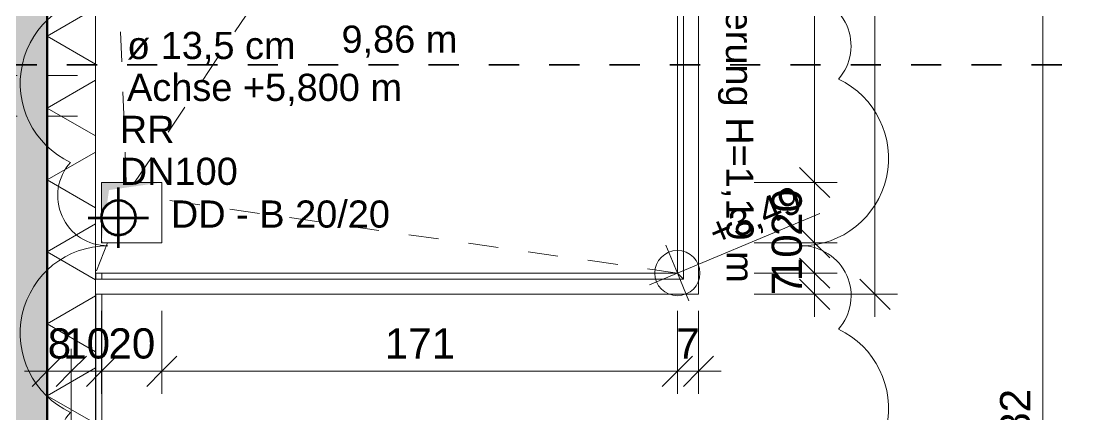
# Model space of a CAD drawing. Header units: metres. Extents: x -67.4 to -27.2, y 43.9 to 89.6.
# Drawn here: x -37.595 to -34.094, y 59.069 to 60.373 of the extents above; entities that cross this region are included whole.
import ezdxf

# ---------------------------------------------------------------- set-up
doc = ezdxf.new("R2010")
doc.units = ezdxf.units.M
for name, pattern in [('Strich Punkt Mittel', [0.015875, 0.00635, -0.004763, 0, -0.004763]), ('Verdeckt', [0.003, 0.002, -0.001]), ('Verdeckt Unten', [0.005, 0.003, -0.002])]:
    doc.linetypes.add(name, pattern=pattern)
for name, color, linetype, lineweight in [('A-DETL-GENF_', 92, 'Continuous', 13), ('A-DETL-MBND', 5, 'Continuous', 5), ('A-FLOR-HRAL', 11, 'Continuous', 5), ('A_2D', 7, 'Continuous', 13), ('A_Bemassung-50_', 4, 'Continuous', 9), ('A_Bemassung_', 4, 'Continuous', 9), ('A_Beschriftung_', 7, 'Continuous', 9), ('A_Decken', 8, 'Continuous', 13), ('A_Durchbruch', 7, 'Verdeckt', 5), ('A_Gelaender', 7, 'Continuous', 13), ('A_Raeume', 7, 'Continuous', 13), ('A_Raeume_', 7, 'Continuous', 5), ('A_Raeume_Beschriftung_', 7, 'Continuous', 9), ('A_Raster_', 1, 'Continuous', 9), ('A_Waende', 7, 'Continuous', 13), ('G-ANNO-DIMS_', 111, 'Continuous', 9), ('G-ANNO-REVC_', 71, 'Continuous', 9), ('P-PIPE', 3, 'Continuous', 5), ('P-PIPE-CNTR', 3, 'Continuous', 5), ('P-PIPE-IDEN_', 2, 'Continuous', 9), ('Text', 130, 'Continuous', 9)]:
    doc.layers.add(name, color=color, linetype=linetype, lineweight=lineweight)
doc.styles.add('Arial_2', font='arial.ttf', dxfattribs={"height": 0.09})
doc.styles.add('Arial_5', font='arial.ttf', dxfattribs={"height": 0.1})
doc.dimstyles.new('WGA-Bemaßung', dxfattribs={"dimscale": 0.3048, "dimtxt": 0.102026, "dimasz": 0.328084, "dimexe": 0.246063, "dimexo": 0.0625, "dimgap": 0.04101, "dimtad": 1, "dimdec": 1, "dimlfac": 100, "dimrnd": 0.5, "dimdsep": 46, "dimtxsty": 'Arial_5', "dimblk1": 'OBLIQUE', "dimblk2": 'OBLIQUE', "dimsah": 1, "dimcen": 0.09, "dimdle": 0.246063, "dimazin": 2, "dimtfac": 1, "dimtdec": 4, "dimtix": 1, "dimtmove": 0, "dimatfit": 3, "dimfxl": 0.656168, "dimfxlon": 1, "dimtvp": 1, "dimtolj": 1, "dimtzin": 0, "dimarcsym": 2})
doc.dimstyles.new('WGA-Bemaßung_4', dxfattribs={"dimscale": 0.3048, "dimtxt": 0.102026, "dimasz": 0.328084, "dimexe": 0.246063, "dimexo": 0.0625, "dimgap": 0.04101, "dimtad": 1, "dimdec": 1, "dimlfac": 100, "dimrnd": 0.5, "dimdsep": 46, "dimtxsty": 'Arial_5', "dimblk1": 'OBLIQUE', "dimblk2": 'OBLIQUE', "dimsah": 1, "dimcen": 0.09, "dimdle": 0.246063, "dimazin": 2, "dimtfac": 1, "dimtdec": 4, "dimtix": 1, "dimtmove": 0, "dimatfit": 3, "dimfxl": 0.656168, "dimfxlon": 1, "dimtvp": 1, "dimtolj": 1, "dimtzin": 0, "dimarcsym": 2})
doc.dimstyles.new('WGA-Bemaßung_5', dxfattribs={"dimscale": 0.3048, "dimtxt": 0.102026, "dimasz": 0.328084, "dimexe": 0.246063, "dimexo": 0.0625, "dimgap": 0.04101, "dimtad": 1, "dimdec": 1, "dimlfac": 100, "dimrnd": 0.5, "dimdsep": 46, "dimtxsty": 'Arial_5', "dimblk1": 'OBLIQUE', "dimblk2": 'OBLIQUE', "dimsah": 1, "dimcen": 0.09, "dimdle": 0.246063, "dimazin": 2, "dimtfac": 1, "dimtdec": 4, "dimtix": 1, "dimtmove": 0, "dimatfit": 3, "dimfxl": 0.656168, "dimfxlon": 1, "dimtvp": 1, "dimtolj": 1, "dimtzin": 0, "dimarcsym": 2})

# ---------------------------------------------------------------- blocks, each defined once
blk = doc.blocks.new('Geländer - Geländer-3408907-263_PP_01OG_BT2')
at = {"layer": 'A_Gelaender', "lineweight": 5}
for p, q in [((-8.6157, 71.3533), (-9.7707, 68.5845)), ((-9.7707, 68.5845), (-11.5519, 69.3275)), ((-9.7599, 68.5584), (-9.7707, 68.5845))]:
    blk.add_line(p, q, dxfattribs=at)
blk = doc.blocks.new('Typ des oberen Holms - Oberer Geländerholm_Innen_-3408937-263_PP_01OG_BT2')
at = {"layer": 'A_Gelaender', "lineweight": 5}
for p, q in [((-8.5242, 71.391), (-9.733, 68.493)), ((-9.7599, 68.5584), (-8.5896, 71.3641)), ((-11.5596, 69.309), (-9.7599, 68.5584)), ((-9.733, 68.493), (-11.5789, 69.2629))]:
    blk.add_line(p, q, dxfattribs=at)
blk = doc.blocks.new('Typ des oberen Holms - Oberer Geländerholm_Innen_-V2-263_PP_01OG_BT2')
at = {"layer": 'A_Gelaender', "lineweight": 5}
for p, q in [((-9.733, 68.493), (-8.5242, 71.391)), ((-9.7599, 68.5584), (-8.5896, 71.3641)), ((-11.5596, 69.309), (-9.7599, 68.5584)), ((-11.5789, 69.2629), (-9.733, 68.493))]:
    blk.add_line(p, q, dxfattribs=at)
blk = doc.blocks.new('Allg_Nachströmöffnung1 - DN 135-V95-263_PP_01OG_BT2')
at = {"layer": 'A-DETL-GENF_', "linetype": 'Verdeckt', "lineweight": 5}
for points in [[(0.0575, -0.1), (0.125, 0), (0.0575, 0.1), (0.0575, -0.0281)], [(0.125, 0), (0.1925, -0.1), (0.1925, 0.1)]]:
    blk.add_hatch(color=256, dxfattribs=at).paths.add_polyline_path(points)
at = {"layer": 'A_Durchbruch'}
for p, q in [((0.0575, 0.1), (0.0575, -0.26)), ((0.1925, 0.1), (0.1925, -0.26))]:
    blk.add_line(p, q, dxfattribs=at)
blk = doc.blocks.new('Symbol_Schatten - Bodendurchbruch_Schatten-8269585-263_PP_01OG_BT2')
at = {"layer": 'A-DETL-MBND'}
for p, q in [((0.1, -0.1), (0.1, 0.1)), ((0.1, 0.1), (0.1, -0.1)), ((-0.1, -0.1), (0.1, -0.1)), ((0.1, -0.1), (-0.1, -0.1))]:
    blk.add_line(p, q, dxfattribs=at)
blk = doc.blocks.new('Symbol_Schatten - Bodendurchbruch_Schatten-V118-263_PP_01OG_BT2')
at = {"layer": 'A-DETL-MBND'}
for p, q in [((0.1, -0.014), (0.1, 0.1)), ((0.1, 0.1), (0.1, -0.014))]:
    blk.add_line(p, q, dxfattribs=at)
blk = doc.blocks.new('Symbol_Schatten - Bodendurchbruch_Schatten-V119-263_PP_01OG_BT2')
at = {"layer": 'A-DETL-MBND'}
h = blk.add_hatch(color=256, dxfattribs=at)
h.paths.add_polyline_path([(-0.1, -0.1), (-0.0923, -0.046), (-0.0964, -0.039), (-0.1, -0.0256), (-0.1, -0.0882)])
h.paths.add_polyline_path([(-0.1, -0.0085), (-0.0965, 0.0048), (-0.0891, 0.0177), (-0.0822, 0.0246), (-0.075, 0.075), (0.1, 0.1), (-0.1, 0.1), (-0.1, 0.0177)])
for p, q in [((0.1, 0.1), (-0.1, 0.1)), ((-0.1, 0.1), (-0.1, -0.0085)), ((-0.1, -0.0085), (-0.1, 0.1)), ((-0.1, 0.1), (0.1, 0.1)), ((0.1, -0.1), (0.1, 0.1)), ((0.1, 0.1), (0.1, -0.1)), ((-0.1, -0.0256), (-0.1, -0.1)), ((-0.1, -0.1), (-0.1, -0.0256)), ((-0.1, -0.1), (0.1, -0.1)), ((0.1, -0.1), (-0.1, -0.1))]:
    blk.add_line(p, q, dxfattribs=at)
blk = doc.blocks.new('DIMBLOCK98-263_PP_01OG_BT2')
at = {"layer": 'A_Bemassung-50_', "transparency": 16777216}
for p, q in [((-34.7632, 62.6834), (-34.7633, 59.3934)), ((-34.7632, 62.6084), (-34.9632, 62.6084)), ((-34.7632, 62.6084), (-34.6882, 62.6084)), ((-34.7633, 59.4684), (-34.9633, 59.4684)), ((-34.7633, 59.4684), (-34.6883, 59.4684))]:
    blk.add_line(p, q, dxfattribs=at)
at = {"layer": 'A_Bemassung-50_', "lineweight": 35, "transparency": 16777216}
for p, q in [((-34.7632, 62.6084), (-34.8132, 62.6584)), ((-34.7632, 62.6084), (-34.7132, 62.5584)), ((-34.7633, 59.4684), (-34.8133, 59.5184)), ((-34.7633, 59.4684), (-34.7133, 59.4184))]:
    blk.add_line(p, q, dxfattribs=at)
at = {"layer": 'A_Bemassung-50_', "color": 0, "transparency": 16777216, "insert": (-34.9056, 60.923), "char_height": 0.1, "width": 0.276883, "attachment_point": 1, "rotation": 90, "line_spacing_factor": 0.941778, "style": 'Arial_5'}
blk.add_mtext('314', dxfattribs=at)
blk = doc.blocks.new('_Oblique')
at = {"color": 0, "linetype": 'ByBlock', "lineweight": -2}
blk.add_line((-0.5, -0.5), (0.5, 0.5), dxfattribs=at)
blk = doc.blocks.new('DIMBLOCK643-263_PP_01OG_BT2')
at = {"layer": 'A_Bemassung-50_', "lineweight": 35, "transparency": 16777216}
for p, q in [((-34.2061, 60.446), (-34.2561, 60.496)), ((-34.2061, 60.446), (-34.1561, 60.396)), ((-34.2062, 57.6284), (-34.2562, 57.6784)), ((-34.2062, 57.6284), (-34.1562, 57.5784))]:
    blk.add_line(p, q, dxfattribs=at)
at = {"layer": 'A_Bemassung-50_', "transparency": 16777216}
for p, q in [((-34.2061, 60.446), (-34.4061, 60.446)), ((-34.2061, 60.446), (-34.2062, 57.6284)), ((-34.2061, 60.446), (-34.1311, 60.446)), ((-34.2062, 57.6284), (-34.4062, 57.6284)), ((-34.2062, 57.6284), (-34.1312, 57.6284))]:
    blk.add_line(p, q, dxfattribs=at)
at = {"layer": 'A_Bemassung-50_', "color": 0, "transparency": 16777216, "insert": (-34.3484, 58.9218), "char_height": 0.1, "width": 0.276883, "attachment_point": 1, "rotation": 90, "line_spacing_factor": 0.941778, "style": 'Arial_5'}
blk.add_mtext('282', dxfattribs=at)
blk = doc.blocks.new('DIMBLOCK689-263_PP_01OG_BT2')
at = {"layer": 'A_Bemassung-50_', "lineweight": 35, "transparency": 16777216}
for p, q in [((-34.9634, 59.5384), (-35.0134, 59.5884)), ((-34.9634, 59.5384), (-34.9134, 59.4884)), ((-34.9634, 59.4684), (-35.0134, 59.5184)), ((-34.9634, 59.4684), (-34.9134, 59.4184))]:
    blk.add_line(p, q, dxfattribs=at)
at = {"layer": 'A_Bemassung-50_', "transparency": 16777216}
for p, q in [((-34.9634, 59.5384), (-35.1634, 59.5384)), ((-34.9634, 59.3934), (-34.9634, 59.5384)), ((-34.9634, 59.5384), (-34.8884, 59.5384)), ((-34.9634, 59.4684), (-35.1634, 59.4684)), ((-34.9634, 59.4684), (-34.8884, 59.4684))]:
    blk.add_line(p, q, dxfattribs=at)
at = {"layer": 'A_Bemassung-50_', "color": 0, "transparency": 16777216, "insert": (-35.1057, 59.4649), "char_height": 0.1, "width": 0.092294, "attachment_point": 1, "rotation": 90, "line_spacing_factor": 0.941778, "style": 'Arial_5'}
blk.add_mtext('7', dxfattribs=at)
blk = doc.blocks.new('DIMBLOCK690-263_PP_01OG_BT2')
at = {"layer": 'A_Bemassung-50_', "lineweight": 35, "transparency": 16777216}
for p, q in [((-34.9634, 59.6388), (-35.0134, 59.6888)), ((-34.9634, 59.6388), (-34.9134, 59.5888)), ((-34.9634, 59.5384), (-35.0134, 59.5884)), ((-34.9634, 59.5384), (-34.9134, 59.4884))]:
    blk.add_line(p, q, dxfattribs=at)
at = {"layer": 'A_Bemassung-50_', "transparency": 16777216}
for p, q in [((-34.9634, 59.6388), (-35.1634, 59.6388)), ((-34.9634, 59.5384), (-34.9634, 59.6388)), ((-34.9634, 59.6388), (-34.8884, 59.6388)), ((-34.9634, 59.5384), (-35.1634, 59.5384)), ((-34.9634, 59.5384), (-34.8884, 59.5384))]:
    blk.add_line(p, q, dxfattribs=at)
at = {"layer": 'A_Bemassung-50_', "color": 0, "transparency": 16777216, "insert": (-35.1057, 59.5117), "char_height": 0.1, "width": 0.184588, "attachment_point": 1, "rotation": 90, "line_spacing_factor": 0.941778, "style": 'Arial_5'}
blk.add_mtext('10', dxfattribs=at)
blk = doc.blocks.new('DIMBLOCK691-263_PP_01OG_BT2')
at = {"layer": 'A_Bemassung-50_', "lineweight": 35, "transparency": 16777216}
for p, q in [((-34.9634, 59.8388), (-35.0134, 59.8888)), ((-34.9634, 59.8388), (-34.9134, 59.7888)), ((-34.9634, 59.6388), (-35.0134, 59.6888)), ((-34.9634, 59.6388), (-34.9134, 59.5888))]:
    blk.add_line(p, q, dxfattribs=at)
at = {"layer": 'A_Bemassung-50_', "transparency": 16777216}
for p, q in [((-34.9634, 59.8388), (-35.1634, 59.8388)), ((-34.9634, 59.6388), (-34.9634, 59.8388)), ((-34.9634, 59.8388), (-34.8884, 59.8388)), ((-34.9634, 59.6388), (-35.1634, 59.6388)), ((-34.9634, 59.6388), (-34.8884, 59.6388))]:
    blk.add_line(p, q, dxfattribs=at)
at = {"layer": 'A_Bemassung-50_', "color": 0, "transparency": 16777216, "insert": (-35.1057, 59.6619), "char_height": 0.1, "width": 0.184588, "attachment_point": 1, "rotation": 90, "line_spacing_factor": 0.941778, "style": 'Arial_5'}
blk.add_mtext('20', dxfattribs=at)
blk = doc.blocks.new('DIMBLOCK692-263_PP_01OG_BT2')
at = {"layer": 'A_Bemassung-50_', "lineweight": 35, "transparency": 16777216}
for p, q in [((-34.9633, 62.5384), (-35.0133, 62.5884)), ((-34.9633, 62.5384), (-34.9133, 62.4884)), ((-34.9634, 59.8388), (-35.0134, 59.8888)), ((-34.9634, 59.8388), (-34.9134, 59.7888))]:
    blk.add_line(p, q, dxfattribs=at)
at = {"layer": 'A_Bemassung-50_', "transparency": 16777216}
for p, q in [((-34.9633, 62.5384), (-35.1633, 62.5384)), ((-34.9634, 59.8388), (-34.9633, 62.5384)), ((-34.9633, 62.5384), (-34.8883, 62.5384)), ((-34.9634, 59.8388), (-35.1634, 59.8388)), ((-34.9634, 59.8388), (-34.8884, 59.8388))]:
    blk.add_line(p, q, dxfattribs=at)
at = {"layer": 'A_Bemassung-50_', "color": 0, "transparency": 16777216, "insert": (-35.1057, 61.0732), "char_height": 0.1, "width": 0.276883, "attachment_point": 1, "rotation": 90, "line_spacing_factor": 0.941778, "style": 'Arial_5'}
blk.add_mtext('270', dxfattribs=at)
blk = doc.blocks.new('DIMBLOCK694-263_PP_01OG_BT2')
at = {"layer": 'A_Bemassung-50_', "transparency": 16777216}
for p, q in [((-35.4187, 59.2131), (-35.4186, 59.4131)), ((-35.3487, 59.2131), (-35.3486, 59.4131)), ((-35.2737, 59.2131), (-35.4187, 59.2131)), ((-35.4187, 59.2131), (-35.4187, 59.1381)), ((-35.3487, 59.2131), (-35.3487, 59.1381))]:
    blk.add_line(p, q, dxfattribs=at)
at = {"layer": 'A_Bemassung-50_', "lineweight": 35, "transparency": 16777216}
for p, q in [((-35.4187, 59.2131), (-35.3687, 59.2631)), ((-35.3487, 59.2131), (-35.2987, 59.2631)), ((-35.4187, 59.2131), (-35.4687, 59.1631)), ((-35.3487, 59.2131), (-35.3987, 59.1631))]:
    blk.add_line(p, q, dxfattribs=at)
at = {"layer": 'A_Bemassung-50_', "color": 0, "transparency": 16777216, "insert": (-35.4221, 59.3554), "char_height": 0.1, "width": 0.092294, "attachment_point": 1, "rotation": 359.9983, "line_spacing_factor": 0.941778, "style": 'Arial_5'}
blk.add_mtext('7', dxfattribs=at)
blk = doc.blocks.new('DIMBLOCK695-263_PP_01OG_BT2')
at = {"layer": 'A_Bemassung-50_', "transparency": 16777216}
for p, q in [((-37.1286, 59.2131), (-37.1286, 59.4131)), ((-35.4187, 59.2131), (-35.4186, 59.4131)), ((-35.4187, 59.2131), (-37.1286, 59.2131)), ((-37.1286, 59.2131), (-37.1286, 59.1381)), ((-35.4187, 59.2131), (-35.4187, 59.1381))]:
    blk.add_line(p, q, dxfattribs=at)
at = {"layer": 'A_Bemassung-50_', "lineweight": 35, "transparency": 16777216}
for p, q in [((-37.1286, 59.2131), (-37.0786, 59.2631)), ((-35.4187, 59.2131), (-35.3687, 59.2631)), ((-37.1286, 59.2131), (-37.1786, 59.1631)), ((-35.4187, 59.2131), (-35.4687, 59.1631))]:
    blk.add_line(p, q, dxfattribs=at)
at = {"layer": 'A_Bemassung-50_', "color": 0, "transparency": 16777216, "insert": (-36.389, 59.3554), "char_height": 0.1, "width": 0.276883, "attachment_point": 1, "rotation": 359.9983, "line_spacing_factor": 0.941778, "style": 'Arial_5'}
blk.add_mtext('171', dxfattribs=at)
blk = doc.blocks.new('DIMBLOCK696-263_PP_01OG_BT2')
at = {"layer": 'A_Bemassung-50_', "transparency": 16777216}
for p, q in [((-37.3286, 59.2131), (-37.3286, 59.4131)), ((-37.1286, 59.2131), (-37.1286, 59.4131)), ((-37.1286, 59.2131), (-37.3286, 59.2131)), ((-37.3286, 59.2131), (-37.3286, 59.1381)), ((-37.1286, 59.2131), (-37.1286, 59.1381))]:
    blk.add_line(p, q, dxfattribs=at)
at = {"layer": 'A_Bemassung-50_', "lineweight": 35, "transparency": 16777216}
for p, q in [((-37.3286, 59.2131), (-37.2786, 59.2631)), ((-37.1286, 59.2131), (-37.0786, 59.2631)), ((-37.3286, 59.2131), (-37.3786, 59.1631)), ((-37.1286, 59.2131), (-37.1786, 59.1631))]:
    blk.add_line(p, q, dxfattribs=at)
at = {"layer": 'A_Bemassung-50_', "color": 0, "transparency": 16777216, "insert": (-37.3056, 59.3555), "char_height": 0.1, "width": 0.184588, "attachment_point": 1, "rotation": 359.9983, "line_spacing_factor": 0.941778, "style": 'Arial_5'}
blk.add_mtext('20', dxfattribs=at)
blk = doc.blocks.new('DIMBLOCK697-263_PP_01OG_BT2')
at = {"layer": 'A_Bemassung-50_', "transparency": 16777216}
for p, q in [((-37.3286, 59.2131), (-37.3286, 59.4131)), ((-37.4287, 59.2131), (-37.4287, 59.2881)), ((-37.3286, 59.2131), (-37.4287, 59.2131)), ((-37.4287, 59.2131), (-37.4287, 59.0131)), ((-37.3286, 59.2131), (-37.3286, 59.1381))]:
    blk.add_line(p, q, dxfattribs=at)
at = {"layer": 'A_Bemassung-50_', "lineweight": 35, "transparency": 16777216}
for p, q in [((-37.4287, 59.2131), (-37.3787, 59.2631)), ((-37.3286, 59.2131), (-37.2786, 59.2631)), ((-37.4287, 59.2131), (-37.4787, 59.1631)), ((-37.3286, 59.2131), (-37.3786, 59.1631))]:
    blk.add_line(p, q, dxfattribs=at)
at = {"layer": 'A_Bemassung-50_', "color": 0, "transparency": 16777216, "insert": (-37.4556, 59.3555), "char_height": 0.1, "width": 0.184588, "attachment_point": 1, "rotation": 359.9983, "line_spacing_factor": 0.941778, "style": 'Arial_5'}
blk.add_mtext('10', dxfattribs=at)
blk = doc.blocks.new('DIMBLOCK698-263_PP_01OG_BT2')
at = {"layer": 'A_Bemassung-50_', "transparency": 16777216}
for p, q in [((-37.5087, 59.2131), (-37.5087, 59.2881)), ((-37.4287, 59.2131), (-37.4287, 59.2881)), ((-37.4287, 59.2131), (-37.5837, 59.2131)), ((-37.5087, 59.2131), (-37.5087, 59.0131)), ((-37.4287, 59.2131), (-37.4287, 59.0131))]:
    blk.add_line(p, q, dxfattribs=at)
at = {"layer": 'A_Bemassung-50_', "lineweight": 35, "transparency": 16777216}
for p, q in [((-37.5087, 59.2131), (-37.4587, 59.2631)), ((-37.4287, 59.2131), (-37.3787, 59.2631)), ((-37.5087, 59.2131), (-37.5587, 59.1631)), ((-37.4287, 59.2131), (-37.4787, 59.1631))]:
    blk.add_line(p, q, dxfattribs=at)
at = {"layer": 'A_Bemassung-50_', "color": 0, "transparency": 16777216, "insert": (-37.5071, 59.3555), "char_height": 0.1, "width": 0.092294, "attachment_point": 1, "rotation": 359.9983, "line_spacing_factor": 0.941778, "style": 'Arial_5'}
blk.add_mtext('8', dxfattribs=at)
blk = doc.blocks.new('Family - ___-11911018-263_PP_01OG_BT2')
at = {"layer": 'G-ANNO-REVC_'}
for centre, radius, start, end in [((-11.2723, 69.8926), 0.29, 67.36, 222.1512), ((-11.4158, 69.5485), 0.1657, 115.5497, 247.36), ((-11.5913, 69.1279), 0.29, 67.36, 222.1512), ((-9.1017, 69.122), 0.1657, 295.5497, 67.36), ((-9.2452, 68.7778), 0.29, 247.36, 42.1512), ((-11.7348, 68.7838), 0.1657, 115.5497, 247.36), ((-9.4206, 68.3572), 0.1657, 295.5497, 67.36), ((-9.5642, 68.0131), 0.29, 247.36, 42.1512)]:
    blk.add_arc(centre, radius, start, end, dxfattribs=at)
blk = doc.blocks.new('Höhenkoten - 018-55644-263_PP_01OG_BT2')
at = {"layer": 'G-ANNO-DIMS_'}
for p, q in [((0, 0), (0, 0.002)), ((-0.002, 0), (0.010242, 0)), ((0, 0), (0, -0.002))]:
    blk.add_line(p, q, dxfattribs=at)
blk.add_circle((0, 0), 0.0015, dxfattribs=at)

msp = doc.modelspace()

# ---------------------------------------------------------------- hatches: boundary and pattern name
at = {"layer": 'A-DETL-GENF_', "lineweight": 5}
h = msp.add_hatch(dxfattribs=at)
h.set_pattern_fill('FP_171', color=252, style=0, pattern_type=2)
h.set_pattern_definition([(89.998, (-85.848, 81.011), (-0.5, 1.75e-05), []), (179.998, (-85.848, 81.011), (-1.75e-05, -0.5), [])])
h.paths.add_polyline_path([(-39.8588, 49.7116), (-37.5089, 50.7195), (-37.5089, 55.4685), (-39.8586, 55.4685), (-39.8588, 49.9276)])
h.paths.add_polyline_path([(-39.8188, 51.9106), (-39.8187, 52.6771), (-39.6387, 52.6771), (-39.6387, 52.8771), (-39.8137, 52.8521), (-39.8387, 52.6771), (-39.8387, 52.8771), (-39.8189, 52.8771), (-39.8187, 53.5852), (-39.8157, 53.5361), (-39.7277, 53.6097), (-39.7318, 53.5335), (-38.9868, 53.5335), (-38.9868, 53.1739), (-39.1244, 53.1739), (-39.1244, 52.2084), (-39.8187, 51.9106)])
h.paths.add_polyline_path([(-39.8187, 55.1535), (-39.8187, 55.1535), (-39.8187, 55.3877)])
h.paths.add_polyline_path([(-35.4186, 59.5384), (-35.4186, 59.5384), (-35.644, 59.5384)])
h.paths.add_polyline_path([(-37.2796, 59.6652), (-37.2647, 59.6652), (-37.2503, 59.6691), (-37.2374, 59.6766), (-37.2268, 59.6872), (-37.2194, 59.7001), (-37.2156, 59.7146), (-37.2156, 59.7295), (-37.2195, 59.7439), (-37.227, 59.7568), (-37.2376, 59.7673), (-37.2505, 59.7747), (-37.265, 59.7786), (-37.2799, 59.7785), (-37.2943, 59.7746), (-37.3086, 59.7657), (-37.3177, 59.7566), (-37.3251, 59.7436), (-37.329, 59.7292), (-37.3286, 59.7133), (-37.325, 59.6999), (-37.3175, 59.687), (-37.307, 59.6765), (-37.294, 59.669)])
h.paths.add_polyline_path([(-37.3086, 60.5211), (-37.3086, 62.1411), (-37.3486, 62.1411), (-37.3486, 60.5211), (-37.3116, 60.5211)])
h.paths.add_polyline_path([(-52.7485, 64.3116), (-52.7483, 71.7218), (-54.3483, 71.7219), (-54.3485, 64.3116), (-52.7684, 64.3116)])
h.paths.add_polyline_path([(-35.4184, 66.3384), (-35.4184, 66.3384), (-35.644, 66.3384)])
h.paths.add_polyline_path([(-37.2813, 66.4329), (-37.2664, 66.433), (-37.252, 66.4368), (-37.2381, 66.4453), (-37.2285, 66.4549), (-37.2211, 66.4679), (-37.2173, 66.4823), (-37.2176, 66.4982), (-37.2212, 66.5116), (-37.2287, 66.5245), (-37.2393, 66.535), (-37.2522, 66.5424), (-37.2666, 66.5463), (-37.2816, 66.5462), (-37.296, 66.5423), (-37.3089, 66.5348), (-37.3194, 66.5243), (-37.3268, 66.5113), (-37.3306, 66.4969), (-37.3306, 66.482), (-37.3267, 66.4676), (-37.3192, 66.4547), (-37.3084, 66.444), (-37.2957, 66.4367), (-37.2867, 66.4344)])
h.paths.add_polyline_path([(-52.7484, 66.6449), (-52.7503, 66.6744), (-53.2979, 66.6744), (-53.2506, 66.8083), (-53.3468, 66.8083), (-53.2979, 66.9628), (-53.2978, 67.9718), (-52.7503, 67.9718), (-52.7503, 67.4575), (-52.7484, 67.4575), (-52.7484, 66.8083)])
h.paths.add_polyline_path([(-37.3084, 67.4037), (-37.3084, 69.0237), (-37.3484, 69.0237), (-37.3483, 67.4037), (-37.3114, 67.4037)])
h.paths.add_polyline_path([(-52.7503, 68.0518), (-52.7684, 68.0519), (-52.7684, 68.2027), (-52.9434, 68.1777), (-52.9614, 68.0518), (-53.2978, 68.0519), (-53.2978, 69.3198), (-52.7502, 69.3198), (-52.7503, 68.0519)])
h.paths.add_polyline_path([(-35.4182, 72.6384), (-35.4182, 72.6384), (-35.644, 72.6384)])
h.paths.add_polyline_path([(-37.2797, 73.3336), (-37.2647, 73.3336), (-37.2503, 73.3375), (-37.2374, 73.345), (-37.2269, 73.3556), (-37.2195, 73.3685), (-37.2157, 73.383), (-37.2157, 73.3979), (-37.2196, 73.4123), (-37.2271, 73.4252), (-37.2377, 73.4357), (-37.2506, 73.4431), (-37.265, 73.447), (-37.2799, 73.4469), (-37.2943, 73.443), (-37.3082, 73.4346), (-37.3178, 73.425), (-37.3252, 73.412), (-37.329, 73.3976), (-37.329, 73.3827), (-37.3251, 73.3683), (-37.3176, 73.3554), (-37.307, 73.3449), (-37.2941, 73.3374)])
h.paths.add_polyline_path([(-37.3082, 73.6624), (-37.3082, 74.7124), (-37.3482, 74.7124), (-37.3481, 73.6624), (-37.3112, 73.6624)])
h.paths.add_polyline_path([(-37.3082, 75.4874), (-37.3082, 75.4874), (-37.3082, 76.5374), (-37.3481, 76.5374), (-37.3481, 75.4874), (-37.3111, 75.4874)])
h.paths.add_polyline_path([(-37.3273, 76.6372), (-37.3273, 76.6384), (-37.3473, 76.6384), (-37.3473, 76.6372), (-37.3279, 76.6372)])
h.paths.add_polyline_path([(-35.4181, 76.638), (-35.4183, 76.6384), (-35.4183, 76.638)])
h.paths.add_polyline_path([(-37.5481, 78.6563), (-37.5481, 83.0394), (-40.5679, 83.0394), (-40.5681, 78.6564), (-37.6336, 78.6563)])
h.paths.add_polyline_path([(-39.8047, 80.0399), (-40.528, 80.0399), (-40.528, 80.0864), (-40.5503, 80.0864), (-40.548, 80.1217), (-40.548, 80.6482), (-40.5533, 80.6519), (-40.5531, 81.3156), (-39.6672, 81.3156), (-39.6672, 80.0399)])
h.paths.add_polyline_path([(-40.548, 80.5137), (-40.348, 80.5137), (-40.348, 80.7137), (-40.523, 80.6887), (-40.5473, 80.5188)])
at = {"layer": 'A_Waende', "lineweight": 5}
h = msp.add_hatch(dxfattribs=at)
h.set_pattern_fill('FP_4', color=250, style=0, pattern_type=2)
h.set_pattern_definition([(45, (0, 0), (-0.08980256, 0.08980256), []), (45, (0.0898, 0), (-0.08980256, 0.08980256), [0.0635, -0.03175])])
h.paths.add_polyline_path([(-37.5088, 55.6285), (-37.5088, 55.6285), (-37.5088, 56.4285), (-37.7087, 56.4285), (-37.7087, 55.6285), (-37.5089, 55.6285)])
h.paths.add_polyline_path([(-37.5087, 57.6285), (-37.5086, 60.0586), (-37.7086, 60.0586), (-37.7086, 57.6285)])
h.paths.add_polyline_path([(-37.5086, 60.1936), (-37.5087, 60.4461), (-37.7086, 60.4461), (-37.7086, 60.1936), (-37.5555, 60.1936)])
h.paths.add_polyline_path([(-37.6086, 60.1261), (-37.7086, 60.1936), (-37.7086, 60.0586)])
h.paths.add_polyline_path([(-37.5086, 60.0586), (-37.5086, 60.1936), (-37.6086, 60.1261), (-37.5725, 60.1017)])
h.paths.add_polyline_path([(-37.5086, 62.2161), (-37.5086, 63.3111), (-37.7085, 63.3111), (-37.7085, 62.2161), (-37.5086, 62.2161)])
h.paths.add_polyline_path([(-37.5086, 62.2161), (-37.5086, 62.2161), (-37.526, 62.2635)])
h.paths.add_polyline_path([(-37.5085, 64.5111), (-37.5084, 66.9436), (-37.7084, 66.9436), (-37.7084, 64.5111)])
h.paths.add_polyline_path([(-37.5084, 67.0786), (-37.6084, 67.0111), (-37.7084, 67.0786), (-37.5548, 67.0786)])
h.paths.add_polyline_path([(-37.5084, 66.9436), (-37.5085, 67.3287), (-37.7084, 67.3287), (-37.7084, 66.9436), (-37.6084, 67.0111), (-37.5719, 66.9864)])
h.paths.add_polyline_path([(-37.5084, 69.0987), (-37.5084, 69.0987), (-37.5084, 70.1937), (-37.7083, 70.1937), (-37.7083, 69.0987), (-37.6084, 69.0987)])
h.paths.add_polyline_path([(-37.5084, 69.0987), (-37.5084, 69.0987), (-37.6084, 69.3712)])
h.paths.add_polyline_path([(-37.5083, 71.3937), (-37.5083, 73.5874), (-37.7082, 73.5874), (-37.7083, 71.3937)])
h.paths.add_polyline_path([(-37.5082, 74.7874), (-37.5082, 75.4124), (-37.7082, 75.4124), (-37.7082, 74.7874), (-37.6082, 74.7874)])
h.paths.add_polyline_path([(-37.5081, 76.6124), (-37.5081, 76.8649), (-37.7081, 76.8649), (-37.7081, 76.6124), (-37.6709, 76.6124)])
h.paths.add_polyline_path([(-37.5081, 76.9999), (-37.5081, 78.4963), (-37.7081, 78.4963), (-37.7081, 76.9999), (-37.5541, 76.9999)])
h.paths.add_polyline_path([(-37.6081, 76.9324), (-37.7081, 76.9999), (-37.7081, 76.865), (-37.6465, 76.9065)])
h.paths.add_polyline_path([(-37.5081, 76.8649), (-37.5081, 76.9999), (-37.6081, 76.9324), (-37.5407, 76.8869)])
h = msp.add_hatch(dxfattribs=at)
h.set_pattern_fill('FP_139', color=250, angle=-157.36, style=0, pattern_type=2)
h.set_pattern_definition([(269.998, (-37.50888, 59.84705), (0.20637, -7e-06), []), (329.998, (-37.50888, 59.84705), (0.103191, 0.178718), []), (29.998, (-37.50888, 59.84705), (-0.103179, 0.178725), [])])
h.paths.add_polyline_path([(-37.3487, 57.5536), (-37.3486, 60.5211), (-37.5086, 60.5211), (-37.5086, 57.5536), (-37.5081, 57.5536)])
h.paths.add_polyline_path([(-37.3486, 62.1411), (-37.3486, 62.1414), (-37.3486, 62.1411)])

# ---------------------------------------------------------------- linework, layer by layer
at = {"layer": 'A_2D'}
for p, q in [((-37.3486, 62.5384), (-37.3486, 59.5384)), ((-35.4186, 59.5384), (-35.4186, 62.5384)), ((-37.3486, 59.5384), (-35.4186, 59.5384))]:
    msp.add_line(p, q, dxfattribs=at)
at = {"layer": 'A_Decken', "linetype": 'Verdeckt Unten'}
for p, q in [((-37.2187, 59.8389), (-35.4186, 62.5384)), ((-37.2464, 59.8389), (-37.3086, 61.4822)), ((-35.4186, 59.5384), (-37.1286, 59.7829)), ((-37.3087, 59.6389), (-37.3486, 59.5384))]:
    msp.add_line(p, q, dxfattribs=at)
at = {"layer": 'A_Decken'}
for p, q in [((-35.4186, 59.5384), (-35.4186, 62.5384)), ((-37.1286, 59.8389), (-37.2746, 59.8389)), ((-37.1286, 59.8389), (-37.1286, 59.6389)), ((-37.3286, 59.6389), (-37.1286, 59.6389)), ((-37.3486, 59.5384), (-35.4186, 59.5384))]:
    msp.add_line(p, q, dxfattribs=at)
at = {"layer": 'A_Raeume', "color": 8, "linetype": 'Verdeckt'}
for p, q in [((-35.4186, 59.5384), (-35.4186, 62.5384)), ((-37.3486, 59.5384), (-35.4186, 59.5384))]:
    msp.add_line(p, q, dxfattribs=at)
at = {"layer": 'A_Raeume_', "flags": 128}
msp.add_lwpolyline([(-37.3486, 59.5384), (-35.4186, 59.5384), (-35.4186, 62.5384), (-37.3486, 62.5384), (-37.3486, 62.1414)], close=True, dxfattribs=at)
at = {"layer": 'A_Raster_', "linetype": 'Strich Punkt Mittel', "lineweight": 35}
msp.add_line((-56.2435, 60.2289), (-31.8007, 60.2282), dxfattribs=at)
at = {"layer": 'A_Waende', "color": 250, "lineweight": 5}
msp.add_line((-37.3487, 57.5536), (-37.3486, 60.5211), dxfattribs=at)
at = {"layer": 'A_Waende', "color": 10, "lineweight": 50}
msp.add_line((-37.5087, 57.6285), (-37.5086, 60.4461), dxfattribs=at)
at = {"layer": 'A_Waende'}
for p, q in [((-37.3279, 59.6439), (-37.3279, 59.6389)), ((-37.3479, 59.5184), (-37.3479, 59.5384)), ((-37.3479, 59.5384), (-37.3279, 59.5384)), ((-37.3279, 59.5384), (-37.3279, 59.5184)), ((-37.3479, 55.8484), (-37.3479, 59.4684)), ((-37.3279, 59.4684), (-37.3279, 55.8484))]:
    msp.add_line(p, q, dxfattribs=at)
at = {"layer": 'P-PIPE', "color": 150, "lineweight": 100}
for radius, start, end in [(0.0571, 112.64, 202.64), (0.0572, 22.64, 112.64), (0.0572, 292.64, 22.64), (0.0571, 202.64, 292.64)]:
    msp.add_arc((-37.2723, 59.7219), radius, start, end, dxfattribs=at)
at = {"layer": 'P-PIPE-CNTR', "color": 150, "lineweight": 100}
for p, q in [((-37.2723, 59.6219), (-37.2723, 59.8219)), ((-37.3723, 59.7219), (-37.1723, 59.7219))]:
    msp.add_line(p, q, dxfattribs=at)

# ---------------------------------------------------------------- block references
at = {"layer": 'A-DETL-MBND'}
for name in ['Symbol_Schatten - Bodendurchbruch_Schatten-8269585-263_PP_01OG_BT2', 'Symbol_Schatten - Bodendurchbruch_Schatten-V119-263_PP_01OG_BT2', 'Symbol_Schatten - Bodendurchbruch_Schatten-V118-263_PP_01OG_BT2']:
    msp.add_blockref(name, (-37.2286, 59.7389), dxfattribs=at)
at = {"layer": 'A-FLOR-HRAL', "rotation": 22.64000000000043}
msp.add_blockref('Geländer - Geländer-3408907-263_PP_01OG_BT2', (0, 0), dxfattribs=at)
at = {"layer": 'A_Durchbruch', "rotation": 89.9982758784651}
msp.add_blockref('Allg_Nachströmöffnung1 - DN 135-V95-263_PP_01OG_BT2', (-37.6086, 60.0011), dxfattribs=at)
at = {"layer": 'A_Gelaender', "lineweight": 5, "rotation": 22.64000000000043}
for name in ['Typ des oberen Holms - Oberer Geländerholm_Innen_-3408937-263_PP_01OG_BT2', 'Typ des oberen Holms - Oberer Geländerholm_Innen_-V2-263_PP_01OG_BT2']:
    msp.add_blockref(name, (0, 0), dxfattribs=at)
at = {"layer": 'G-ANNO-DIMS_', "xscale": 49.99999999999998, "yscale": 49.99999999999998, "zscale": 49.99999999999998, "rotation": 22.64000000000044}
msp.add_blockref('Höhenkoten - 018-55644-263_PP_01OG_BT2', (-35.4186, 59.5384), dxfattribs=at)
at = {"layer": 'G-ANNO-REVC_', "rotation": 22.64000000000043}
msp.add_blockref('Family - ___-11911018-263_PP_01OG_BT2', (0, 0), dxfattribs=at)

# ---------------------------------------------------------------- texts
at = {"layer": 'A_Beschriftung_', "char_height": 0.09, "attachment_point": 1, "style": 'Arial_2'}
for s, insert, width in [('ø 13,5 cm', (-37.2439, 60.3379), 0.665401), ('Achse +5,800 m', (-37.2439, 60.199), 1.082278), ('DD - B 20/20', (-37.0985, 59.7792), 0.861814)]:
    msp.add_mtext(s, dxfattribs=dict(at, insert=insert, width=width))
at = {"layer": 'A_Raeume_Beschriftung_', "insert": (-36.5326, 60.3588), "char_height": 0.09, "width": 0.456962, "attachment_point": 1, "style": 'Arial_2'}
msp.add_mtext('9,86 m', dxfattribs=at)
at = {"layer": 'G-ANNO-DIMS_', "insert": (-35.3253, 59.7085), "char_height": 0.09, "width": 0.380128, "attachment_point": 1, "rotation": 22.64, "line_spacing_factor": 0.941778, "style": 'Arial_2'}
msp.add_mtext('+3,49', dxfattribs=at)
at = {"layer": 'P-PIPE-IDEN_', "char_height": 0.09, "attachment_point": 1, "style": 'Arial_2'}
for s, insert, width in [('RR', (-37.2679, 60.0598), 0.216456), ('DN100', (-37.2679, 59.9209), 0.468987)]:
    msp.add_mtext(s, dxfattribs=dict(at, insert=insert, width=width))
at = {"layer": 'Text', "color": 7, "insert": (-35.1696, 61.0614), "char_height": 0.09, "width": 1.835864, "attachment_point": 1, "rotation": 270.1582, "style": 'Arial_2'}
msp.add_mtext('Absturzsicherung H=1,19 m', dxfattribs=at)

# ---------------------------------------------------------------- dimensions: what is measured, and where the dimension line sits
at = {"layer": 'A_Bemassung_'}
for base, p1, p2, angle, dimstyle, override, picture, middle in [((-34.7633, 59.4684), (-34.9632, 62.6084), (-34.9633, 59.4684), 89.9983, 'WGA-Bemaßung', {"dimpost": '<>', "dimfxl": 3.14}, 'DIMBLOCK98-263_PP_01OG_BT2', (-34.8268, 61.0384)), ((-34.9633, 62.5384), (-35.1634, 59.8388), (-35.1633, 62.5384), 89.9983, 'WGA-Bemaßung_4', {"dimpost": '<>', "dimfxl": 2.699557}, 'DIMBLOCK692-263_PP_01OG_BT2', (-35.0269, 61.1886)), ((-34.2062, 57.6284), (-34.4061, 60.446), (-34.4062, 57.6284), 89.9983, 'WGA-Bemaßung_4', {"dimpost": '<>', "dimfxl": 2.817612}, 'DIMBLOCK643-263_PP_01OG_BT2', (-34.2697, 59.0372)), ((-34.9634, 59.8388), (-35.1634, 59.6388), (-35.1634, 59.8388), 89.9983, 'WGA-Bemaßung_4', {"dimpost": '<>', "dimfxl": 0.2}, 'DIMBLOCK691-263_PP_01OG_BT2', (-35.027, 59.7388)), ((-34.9634, 59.6388), (-35.1634, 59.5384), (-35.1634, 59.6388), 89.9983, 'WGA-Bemaßung_4', {"dimpost": '<>', "dimfxl": 0.100443}, 'DIMBLOCK690-263_PP_01OG_BT2', (-35.027, 59.5886)), ((-34.9634, 59.5384), (-35.1634, 59.4684), (-35.1634, 59.5384), 89.9983, 'WGA-Bemaßung_4', {"dimpost": '<>', "dimfxl": 0.07}, 'DIMBLOCK689-263_PP_01OG_BT2', (-35.0259, 59.5034)), ((-37.4287, 59.2131), (-37.3286, 59.4131), (-37.4287, 59.0131), 359.9983, 'WGA-Bemaßung_5', {"dimpost": '<>', "dimfxl": 0.412312}, 'DIMBLOCK697-263_PP_01OG_BT2', (-37.3786, 59.2767)), ((-37.3286, 59.2131), (-37.1286, 59.4131), (-37.3286, 59.4131), 359.9983, 'WGA-Bemaßung_5', {"dimpost": '<>', "dimfxl": 0.2}, 'DIMBLOCK696-263_PP_01OG_BT2', (-37.2286, 59.2767)), ((-37.1286, 59.2131), (-35.4186, 59.4131), (-37.1286, 59.4131), 359.9983, 'WGA-Bemaßung_5', {"dimpost": '<>', "dimfxl": 1.709992}, 'DIMBLOCK695-263_PP_01OG_BT2', (-36.2736, 59.2758)), ((-35.4187, 59.2131), (-35.3486, 59.4131), (-35.4186, 59.4131), 359.9983, 'WGA-Bemaßung_5', {"dimpost": '<>', "dimfxl": 0.07}, 'DIMBLOCK694-263_PP_01OG_BT2', (-35.3837, 59.2756)), ((-37.5087, 59.2131), (-37.4287, 59.0131), (-37.5087, 59.0131), 359.9983, 'WGA-Bemaßung_5', {"dimpost": '<>', "dimfxl": 0.08}, 'DIMBLOCK698-263_PP_01OG_BT2', (-37.4687, 59.2767))]:
    dim = msp.add_linear_dim(base=base, p1=p1, p2=p2, angle=angle, dimstyle=dimstyle, override=override, dxfattribs=at)
    dim.commit()
    dim.dimension.update_dxf_attribs({"geometry": picture, "text_midpoint": middle})

doc.saveas('drawing.dxf')
